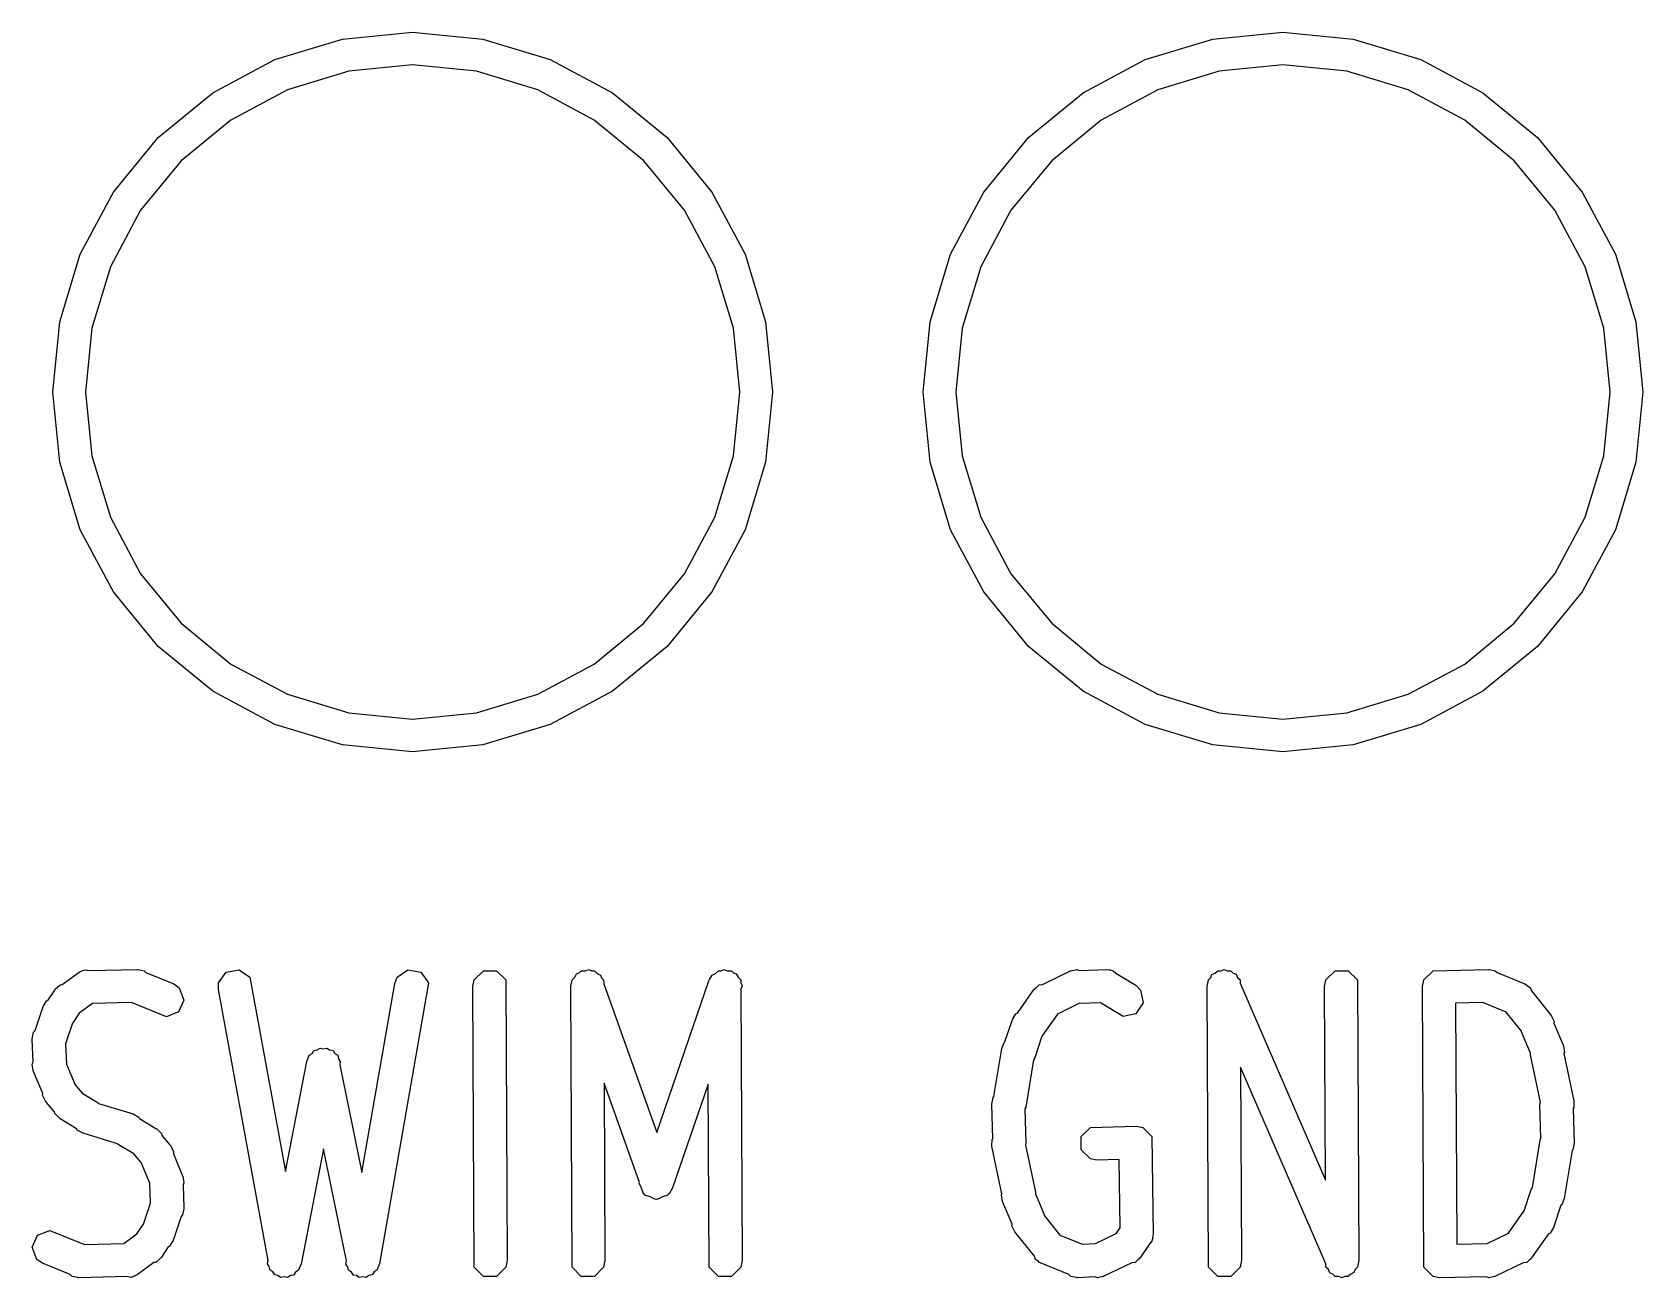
# Model space of a CAD drawing. Extents: x 124 to 187.4, y -113.2 to -74.
# Drawn here: x 152.028 to 156.727, y -112.555 to -108.92 of the extents above; entities that cross this region are included whole.
import ezdxf

# ---------------------------------------------------------------- set-up
doc = ezdxf.new("R2010")
doc.units = 0
doc.layers.add('BLACK', color=7, linetype='CONTINUOUS')

msp = doc.modelspace()

# ---------------------------------------------------------------- linework, layer by layer
at = {"layer": 'BLACK', "linetype": 'CONTINUOUS'}
for p, q in [((152.735682, -108.999926), (152.932655, -108.940175)), ((152.932655, -108.940175), (153.1375, -108.92)), ((153.1375, -108.92), (153.342345, -108.940175)), ((153.342345, -108.940175), (153.539318, -108.999926)), ((155.275682, -108.999926), (155.472655, -108.940175)), ((155.472655, -108.940175), (155.6775, -108.92)), ((155.6775, -108.92), (155.882345, -108.940175)), ((155.882345, -108.940175), (156.079318, -108.999926)), ((152.554151, -109.096957), (152.735682, -108.999926)), ((152.951267, -109.033745), (152.772192, -109.088067)), ((153.1375, -109.015403), (152.951267, -109.033745)), ((153.323733, -109.033745), (153.1375, -109.015403)), ((153.502808, -109.088067), (153.323733, -109.033745)), ((153.539318, -108.999926), (153.720849, -109.096957)), ((155.094151, -109.096957), (155.275682, -108.999926)), ((155.491267, -109.033745), (155.312192, -109.088067)), ((155.6775, -109.015403), (155.491267, -109.033745)), ((155.863733, -109.033745), (155.6775, -109.015403)), ((156.042808, -109.088067), (155.863733, -109.033745)), ((156.079318, -108.999926), (156.260849, -109.096957)), ((152.395038, -109.227538), (152.554151, -109.096957)), ((152.772192, -109.088067), (152.607154, -109.176282)), ((153.667846, -109.176282), (153.502808, -109.088067)), ((153.720849, -109.096957), (153.879962, -109.227538)), ((154.935038, -109.227538), (155.094151, -109.096957)), ((155.312192, -109.088067), (155.147154, -109.176282)), ((156.207846, -109.176282), (156.042808, -109.088067)), ((156.260849, -109.096957), (156.419962, -109.227538)), ((152.607154, -109.176282), (152.462498, -109.294998)), ((153.812502, -109.294998), (153.667846, -109.176282)), ((155.147154, -109.176282), (155.002498, -109.294998)), ((156.352502, -109.294998), (156.207846, -109.176282)), ((152.264457, -109.386651), (152.395038, -109.227538)), ((153.879962, -109.227538), (154.010543, -109.386651)), ((154.804457, -109.386651), (154.935038, -109.227538)), ((156.419962, -109.227538), (156.550543, -109.386651)), ((152.462498, -109.294998), (152.343782, -109.439654)), ((153.931218, -109.439654), (153.812502, -109.294998)), ((155.002498, -109.294998), (154.883782, -109.439654)), ((156.471218, -109.439654), (156.352502, -109.294998)), ((152.167426, -109.568182), (152.264457, -109.386651)), ((154.010543, -109.386651), (154.107574, -109.568182)), ((154.707426, -109.568182), (154.804457, -109.386651)), ((156.550543, -109.386651), (156.647574, -109.568182)), ((152.343782, -109.439654), (152.255567, -109.604692)), ((154.019433, -109.604692), (153.931218, -109.439654)), ((154.883782, -109.439654), (154.795567, -109.604692)), ((156.559433, -109.604692), (156.471218, -109.439654)), ((152.107675, -109.765155), (152.167426, -109.568182)), ((154.107574, -109.568182), (154.167325, -109.765155)), ((154.647675, -109.765155), (154.707426, -109.568182)), ((156.647574, -109.568182), (156.707325, -109.765155)), ((152.255567, -109.604692), (152.201245, -109.783767)), ((154.073755, -109.783767), (154.019433, -109.604692)), ((154.795567, -109.604692), (154.741245, -109.783767)), ((156.613755, -109.783767), (156.559433, -109.604692)), ((152.0875, -109.97), (152.107675, -109.765155)), ((152.201245, -109.783767), (152.182903, -109.97)), ((154.092097, -109.97), (154.073755, -109.783767)), ((154.167325, -109.765155), (154.1875, -109.97)), ((154.6275, -109.97), (154.647675, -109.765155)), ((154.741245, -109.783767), (154.722903, -109.97)), ((156.632097, -109.97), (156.613755, -109.783767)), ((156.707325, -109.765155), (156.7275, -109.97)), ((152.107675, -110.174845), (152.0875, -109.97)), ((152.182903, -109.97), (152.201245, -110.156233)), ((154.073755, -110.156233), (154.092097, -109.97)), ((154.1875, -109.97), (154.167325, -110.174845)), ((154.647675, -110.174845), (154.6275, -109.97)), ((154.722903, -109.97), (154.741245, -110.156233)), ((156.613755, -110.156233), (156.632097, -109.97)), ((156.7275, -109.97), (156.707325, -110.174845)), ((152.201245, -110.156233), (152.255567, -110.335308)), ((154.019433, -110.335308), (154.073755, -110.156233)), ((154.741245, -110.156233), (154.795567, -110.335308)), ((156.559433, -110.335308), (156.613755, -110.156233)), ((152.167426, -110.371818), (152.107675, -110.174845)), ((154.167325, -110.174845), (154.107574, -110.371818)), ((154.707426, -110.371818), (154.647675, -110.174845)), ((156.707325, -110.174845), (156.647574, -110.371818)), ((152.255567, -110.335308), (152.343782, -110.500346)), ((153.931218, -110.500346), (154.019433, -110.335308)), ((154.795567, -110.335308), (154.883782, -110.500346)), ((156.471218, -110.500346), (156.559433, -110.335308)), ((152.264457, -110.553349), (152.167426, -110.371818)), ((154.107574, -110.371818), (154.010543, -110.553349)), ((154.804457, -110.553349), (154.707426, -110.371818)), ((156.647574, -110.371818), (156.550543, -110.553349)), ((152.343782, -110.500346), (152.462498, -110.645002)), ((153.812502, -110.645002), (153.931218, -110.500346)), ((154.883782, -110.500346), (155.002498, -110.645002)), ((156.352502, -110.645002), (156.471218, -110.500346)), ((152.395038, -110.712462), (152.264457, -110.553349)), ((154.010543, -110.553349), (153.879962, -110.712462)), ((154.935038, -110.712462), (154.804457, -110.553349)), ((156.550543, -110.553349), (156.419962, -110.712462)), ((152.462498, -110.645002), (152.607154, -110.763718)), ((153.667846, -110.763718), (153.812502, -110.645002)), ((155.002498, -110.645002), (155.147154, -110.763718)), ((156.207846, -110.763718), (156.352502, -110.645002)), ((152.554151, -110.843043), (152.395038, -110.712462)), ((153.879962, -110.712462), (153.720849, -110.843043)), ((155.094151, -110.843043), (154.935038, -110.712462)), ((156.419962, -110.712462), (156.260849, -110.843043)), ((152.607154, -110.763718), (152.772192, -110.851933)), ((153.502808, -110.851933), (153.667846, -110.763718)), ((155.147154, -110.763718), (155.312192, -110.851933)), ((156.042808, -110.851933), (156.207846, -110.763718)), ((152.735682, -110.940074), (152.554151, -110.843043)), ((152.772192, -110.851933), (152.951267, -110.906255)), ((153.323733, -110.906255), (153.502808, -110.851933)), ((153.720849, -110.843043), (153.539318, -110.940074)), ((155.275682, -110.940074), (155.094151, -110.843043)), ((155.312192, -110.851933), (155.491267, -110.906255)), ((155.863733, -110.906255), (156.042808, -110.851933)), ((156.260849, -110.843043), (156.079318, -110.940074)), ((152.951267, -110.906255), (153.1375, -110.924597)), ((153.1375, -110.924597), (153.323733, -110.906255)), ((155.491267, -110.906255), (155.6775, -110.924597)), ((155.6775, -110.924597), (155.863733, -110.906255)), ((152.932655, -110.999825), (152.735682, -110.940074)), ((153.539318, -110.940074), (153.342345, -110.999825)), ((155.472655, -110.999825), (155.275682, -110.940074)), ((156.079318, -110.940074), (155.882345, -110.999825)), ((153.1375, -111.02), (152.932655, -110.999825)), ((153.342345, -110.999825), (153.1375, -111.02)), ((155.6775, -111.02), (155.472655, -110.999825)), ((155.882345, -110.999825), (155.6775, -111.02)), ((152.115038, -111.699127), (152.164051, -111.663292)), ((152.164051, -111.663292), (152.170881, -111.660471)), ((152.170881, -111.660471), (152.172652, -111.658701)), ((152.172652, -111.658701), (152.17532, -111.658638)), ((152.17532, -111.658638), (152.182083, -111.655846)), ((152.182083, -111.655846), (152.193865, -111.658202)), ((152.193865, -111.658202), (152.334643, -111.654895)), ((152.334643, -111.654895), (152.335511, -111.655067)), ((152.335511, -111.655067), (152.335919, -111.654911)), ((152.335919, -111.654911), (152.337074, -111.655378)), ((152.337074, -111.655378), (152.353777, -111.658701)), ((152.353777, -111.658701), (152.359549, -111.664473)), ((152.359549, -111.664473), (152.440664, -111.697299)), ((152.57152, -111.694179), (152.593401, -111.662784)), ((152.593401, -111.662784), (152.631074, -111.656057)), ((152.631074, -111.656057), (152.662469, -111.677938)), ((153.092533, -111.677939), (153.123928, -111.656057)), ((153.123928, -111.656057), (153.161601, -111.662784)), ((153.161601, -111.662784), (153.183482, -111.69418)), ((153.317021, -111.685761), (153.344081, -111.658701)), ((153.344081, -111.658701), (153.382349, -111.658701)), ((153.382349, -111.658701), (153.409409, -111.685761)), ((153.610713, -111.677782), (153.615609, -111.667615)), ((153.615609, -111.667615), (153.623719, -111.664776)), ((153.623719, -111.664776), (153.629795, -111.658701)), ((153.629795, -111.658701), (153.641078, -111.658701)), ((153.641078, -111.658701), (153.651729, -111.654973)), ((153.651729, -111.654973), (153.659472, -111.658701)), ((153.659472, -111.658701), (153.668063, -111.658701)), ((153.668063, -111.658701), (153.676041, -111.666679)), ((153.676041, -111.666679), (153.686209, -111.671575)), ((153.686209, -111.671575), (153.689134, -111.679772)), ((154.004063, -111.684432), (154.011649, -111.671575)), ((154.011649, -111.671575), (154.021816, -111.666679)), ((154.021816, -111.666679), (154.029795, -111.658701)), ((154.029795, -111.658701), (154.038388, -111.658701)), ((154.038388, -111.658701), (154.046129, -111.654974)), ((154.046129, -111.654974), (154.056778, -111.658701)), ((154.056778, -111.658701), (154.068063, -111.658701)), ((154.068063, -111.658701), (154.074139, -111.664777)), ((154.074139, -111.664777), (154.082249, -111.667616)), ((154.082249, -111.667616), (154.087143, -111.677781)), ((154.9761, -111.698567), (155.057193, -111.659205)), ((155.057193, -111.659205), (155.058056, -111.65901)), ((155.058056, -111.65901), (155.058366, -111.658701)), ((155.058366, -111.658701), (155.05963, -111.658655)), ((155.05963, -111.658655), (155.076224, -111.654911)), ((155.076224, -111.654911), (155.083687, -111.657781)), ((155.083687, -111.657781), (155.163215, -111.654895)), ((155.163215, -111.654895), (155.170464, -111.656336)), ((155.170464, -111.656336), (155.172919, -111.655846)), ((155.172919, -111.655846), (155.175325, -111.657303)), ((155.175325, -111.657303), (155.182349, -111.658701)), ((155.182349, -111.658701), (155.189599, -111.665951)), ((155.189599, -111.665951), (155.248092, -111.701387)), ((155.466703, -111.678935), (155.470288, -111.669973)), ((155.470288, -111.669973), (155.479699, -111.665939)), ((155.479699, -111.665939), (155.486938, -111.658701)), ((155.486938, -111.658701), (155.49659, -111.658701)), ((155.49659, -111.658701), (155.505462, -111.654899)), ((155.505462, -111.654899), (155.514968, -111.658701)), ((155.514968, -111.658701), (155.525206, -111.658701)), ((155.525206, -111.658701), (155.532031, -111.665526)), ((155.532031, -111.665526), (155.540994, -111.669111)), ((155.540994, -111.669111), (155.545111, -111.678606)), ((155.802735, -111.685761), (155.829795, -111.658701)), ((155.829795, -111.658701), (155.868063, -111.658701)), ((155.868063, -111.658701), (155.895123, -111.685761)), ((156.088449, -111.685761), (156.115509, -111.658701)), ((156.115509, -111.658701), (156.2775, -111.654895)), ((156.2775, -111.654895), (156.278368, -111.655067)), ((156.278368, -111.655067), (156.278776, -111.654911)), ((156.278776, -111.654911), (156.279931, -111.655378)), ((156.279931, -111.655378), (156.296634, -111.658701)), ((156.296634, -111.658701), (156.302406, -111.664473)), ((156.302406, -111.664473), (156.383521, -111.697299)), ((152.073173, -111.745296), (152.093057, -111.715375)), ((152.093057, -111.715375), (152.093099, -111.715168)), ((152.093099, -111.715168), (152.093286, -111.71503)), ((152.093286, -111.71503), (152.094643, -111.71299)), ((152.094643, -111.71299), (152.109168, -111.699966)), ((152.109168, -111.699966), (152.115038, -111.699127)), ((152.440664, -111.697299), (152.456603, -111.708548)), ((152.456603, -111.708548), (152.47034, -111.744266)), ((152.571137, -111.713685), (152.57152, -111.694179)), ((152.716104, -112.504576), (152.571137, -111.713685)), ((152.662469, -111.677938), (152.766363, -112.244748)), ((152.989609, -112.247219), (153.085423, -111.696106)), ((153.183482, -111.69418), (153.041007, -112.513685)), ((153.085423, -111.696106), (153.092533, -111.677939)), ((153.313215, -111.704895), (153.317021, -111.685761)), ((153.317021, -112.524029), (153.313215, -111.704895)), ((153.409409, -111.685761), (153.413215, -112.504895)), ((153.598929, -111.704895), (153.599205, -111.703502)), ((153.602735, -112.524029), (153.598929, -111.704895)), ((153.599007, -111.702095), (153.599823, -111.7004)), ((153.599205, -111.703502), (153.599007, -111.702095)), ((153.599823, -111.7004), (153.602735, -111.685761)), ((153.602735, -111.685761), (153.610713, -111.677782)), ((153.689134, -111.679772), (153.695123, -111.685761)), ((153.695123, -111.685761), (153.695173, -111.696696)), ((153.695173, -111.696696), (153.849995, -112.130545)), ((153.849995, -112.130545), (154.001736, -111.688378)), ((154.001736, -111.688378), (154.002457, -111.687154)), ((154.002457, -111.687154), (154.002735, -111.685761)), ((154.002735, -111.685761), (154.004063, -111.684432)), ((154.087143, -111.677781), (154.095123, -111.685761)), ((154.095123, -111.685761), (154.095163, -111.694438)), ((154.095163, -111.694438), (154.09885, -111.702096)), ((154.09885, -111.702096), (154.095247, -111.712593)), ((154.095247, -111.712593), (154.098929, -112.504895)), ((154.902933, -111.782851), (154.951786, -111.71299)), ((154.951786, -111.71299), (154.954908, -111.71019)), ((154.954908, -111.71019), (154.95554, -111.708548)), ((154.95554, -111.708548), (154.958157, -111.707277)), ((154.958157, -111.707277), (154.966312, -111.699966)), ((154.966312, -111.699966), (154.9761, -111.698567)), ((155.248092, -111.701387), (155.261901, -111.715168)), ((155.261901, -111.715168), (155.269406, -111.752693)), ((155.456072, -111.704895), (155.459878, -111.685761)), ((155.459878, -112.524029), (155.456072, -111.704895)), ((155.459878, -111.685761), (155.466703, -111.678935)), ((155.545111, -111.678606), (155.552266, -111.685761)), ((155.552266, -111.685761), (155.552309, -111.695205)), ((155.552309, -111.695205), (155.801554, -112.269973)), ((155.798929, -111.704895), (155.802735, -111.685761)), ((155.801554, -112.269973), (155.798929, -111.704895)), ((155.895123, -111.685761), (155.898929, -112.504895)), ((156.084643, -111.704895), (156.088449, -111.685761)), ((156.088449, -112.524029), (156.084643, -111.704895)), ((156.383521, -111.697299), (156.386947, -111.699717)), ((156.386947, -111.699717), (156.388689, -111.699966)), ((156.388689, -111.699966), (156.390507, -111.702229)), ((156.390507, -111.702229), (156.39946, -111.708548)), ((156.39946, -111.708548), (156.40302, -111.717806)), ((156.40302, -111.717806), (156.460357, -111.78918)), ((152.03602, -111.833427), (152.059256, -111.763529)), ((152.059256, -111.763529), (152.069538, -111.746949)), ((152.069538, -111.746949), (152.073173, -111.745296)), ((152.203368, -111.754622), (152.164906, -111.782744)), ((152.317675, -111.751937), (152.203368, -111.754622)), ((152.419081, -111.792974), (152.317675, -111.751937)), ((152.47034, -111.744266), (152.454798, -111.779236)), ((155.082034, -111.75473), (155.019443, -111.785112)), ((155.14528, -111.752434), (155.082034, -111.75473)), ((155.210653, -111.792039), (155.14528, -111.752434)), ((155.269406, -111.752693), (155.248179, -111.784534)), ((156.260532, -111.751937), (156.181153, -111.753802)), ((156.181153, -111.753802), (156.18442, -112.457081)), ((156.328348, -111.77938), (156.260532, -111.751937)), ((152.145266, -111.811807), (152.125068, -111.872568)), ((152.146072, -111.811085), (152.145266, -111.811807)), ((152.164906, -111.782744), (152.146072, -111.811085)), ((152.454798, -111.779236), (152.419081, -111.792974)), ((154.866202, -111.866678), (154.887826, -111.801624)), ((154.887826, -111.801624), (154.898108, -111.785045)), ((154.898108, -111.785045), (154.902933, -111.782851)), ((155.019443, -111.785112), (154.974643, -111.84918)), ((155.248179, -111.784534), (155.210653, -111.792039)), ((156.373313, -111.835354), (156.328348, -111.77938)), ((156.460357, -111.78918), (156.468793, -111.806771)), ((156.468793, -111.806771), (156.46808, -111.811759)), ((156.46808, -111.811759), (156.495745, -111.877815)), ((152.0275, -111.857276), (152.031306, -111.838142)), ((152.027563, -111.858868), (152.0275, -111.857276)), ((152.027529, -111.858972), (152.027563, -111.858868)), ((152.027571, -111.859065), (152.027529, -111.858972)), ((152.030236, -111.925813), (152.027571, -111.859065)), ((152.031306, -111.838142), (152.03602, -111.833427)), ((154.973838, -111.849901), (154.952889, -111.912927)), ((154.974643, -111.84918), (154.973838, -111.849901)), ((156.37354, -111.836736), (156.373313, -111.835354)), ((156.399839, -111.899532), (156.37354, -111.836736)), ((152.125068, -111.872568), (152.127412, -111.931273)), ((152.828472, -111.92366), (152.835957, -111.905644)), ((152.835957, -111.905644), (152.84419, -111.900154)), ((152.84419, -111.900154), (152.849679, -111.891922)), ((152.849679, -111.891922), (152.859479, -111.889961)), ((152.859479, -111.889961), (152.867798, -111.884416)), ((152.867798, -111.884416), (152.877503, -111.886357)), ((152.877503, -111.886357), (152.887204, -111.884417)), ((152.887204, -111.884417), (152.895518, -111.88996)), ((152.895518, -111.88996), (152.905323, -111.891921)), ((152.905323, -111.891921), (152.910813, -111.900156)), ((152.910813, -111.900156), (152.919045, -111.905644)), ((152.919045, -111.905644), (152.921098, -111.915584)), ((154.833844, -112.026079), (154.856929, -111.886156)), ((154.856929, -111.886156), (154.864196, -111.868051)), ((154.864196, -111.868051), (154.866202, -111.866678)), ((156.399784, -111.904586), (156.399839, -111.899532)), ((156.428657, -112.041933), (156.399784, -111.904586)), ((156.495745, -111.877815), (156.498899, -111.897067)), ((156.498899, -111.897067), (156.497535, -111.900067)), ((156.497535, -111.900067), (156.526644, -112.038538)), ((152.027529, -111.93177), (152.030236, -111.925813)), ((152.030684, -111.951022), (152.027529, -111.93177)), ((152.031301, -111.952497), (152.030684, -111.951022)), ((152.031306, -111.9526), (152.031301, -111.952497)), ((152.031372, -111.952666), (152.031306, -111.9526)), ((152.058348, -112.017076), (152.031372, -111.952666)), ((152.127412, -111.931273), (152.152761, -111.991796)), ((152.766363, -112.244748), (152.828472, -111.92366)), ((152.921098, -111.915584), (152.926551, -111.923763)), ((152.926551, -111.923763), (152.924731, -111.933169)), ((152.924731, -111.933169), (152.989609, -112.247219)), ((154.949506, -111.91838), (154.926644, -112.056967)), ((154.952889, -111.912927), (154.949506, -111.91838)), ((155.802691, -112.514584), (155.553446, -111.939816)), ((155.553446, -111.939816), (155.556072, -112.504895)), ((152.152761, -111.991796), (152.173445, -112.016331)), ((153.799865, -112.276622), (153.696522, -111.987029)), ((153.696522, -111.987029), (153.698929, -112.504895)), ((154.00025, -111.989411), (153.896122, -112.292841)), ((154.002735, -112.524029), (154.00025, -111.989411)), ((152.057636, -112.022066), (152.058348, -112.017076)), ((152.066072, -112.039657), (152.057636, -112.022066)), ((152.069517, -112.043743), (152.066072, -112.039657)), ((152.069538, -112.043793), (152.069517, -112.043743)), ((152.069571, -112.043808), (152.069538, -112.043793)), ((152.092087, -112.070515), (152.069571, -112.043808)), ((152.173445, -112.016331), (152.219521, -112.044244)), ((152.219521, -112.044244), (152.221271, -112.045991)), ((152.221271, -112.045991), (152.321883, -112.076508)), ((154.8275, -112.047752), (154.831306, -112.028618)), ((154.83039, -112.149085), (154.8275, -112.047752)), ((154.831306, -112.028618), (154.833844, -112.026079)), ((156.4275, -112.047752), (156.428657, -112.041933)), ((156.430355, -112.147844), (156.4275, -112.047752)), ((156.526644, -112.038538), (156.526429, -112.058046)), ((152.093099, -112.075574), (152.092087, -112.070515)), ((152.106908, -112.089355), (152.093099, -112.075574)), ((152.109078, -112.090669), (152.106908, -112.089355)), ((152.109168, -112.090776), (152.109078, -112.090669)), ((152.10928, -112.090792), (152.109168, -112.090776)), ((152.157095, -112.119758), (152.10928, -112.090792)), ((152.321883, -112.076508), (152.338832, -112.086169)), ((152.338832, -112.086169), (152.340762, -112.09003)), ((152.340762, -112.09003), (152.388579, -112.118999)), ((154.926644, -112.056967), (154.924644, -112.061947)), ((154.924644, -112.061947), (154.9275, -112.162038)), ((156.526429, -112.058046), (156.524609, -112.060705)), ((156.524609, -112.060705), (156.5275, -112.162038)), ((152.159026, -112.12362), (152.157095, -112.119758)), ((152.175975, -112.133281), (152.159026, -112.12362)), ((152.276587, -112.163797), (152.175975, -112.133281)), ((152.388579, -112.118999), (152.38869, -112.119015)), ((152.38869, -112.119015), (152.388778, -112.119119)), ((152.388778, -112.119119), (152.390951, -112.120436)), ((152.390951, -112.120436), (152.40476, -112.134216)), ((152.40476, -112.134216), (152.405772, -112.139276)), ((152.405772, -112.139276), (152.428287, -112.165983)), ((155.088449, -112.142904), (155.115509, -112.115844)), ((155.115509, -112.115844), (155.248929, -112.112038)), ((155.248929, -112.112038), (155.268063, -112.115844)), ((155.268063, -112.115844), (155.295123, -112.142904)), ((152.278337, -112.165544), (152.276587, -112.163797)), ((152.324411, -112.193457), (152.278337, -112.165544)), ((152.428287, -112.165983), (152.42832, -112.165998)), ((152.42832, -112.165998), (152.428339, -112.166045)), ((152.428339, -112.166045), (152.431786, -112.170133)), ((152.431786, -112.170133), (152.440222, -112.187724)), ((152.440222, -112.187724), (152.439509, -112.192713)), ((152.877174, -112.179025), (152.812244, -112.514701)), ((152.944665, -112.505729), (152.877174, -112.179025)), ((154.828356, -112.171253), (154.828571, -112.151745)), ((154.857465, -112.309721), (154.828356, -112.171253)), ((154.828571, -112.151745), (154.83039, -112.149085)), ((154.9275, -112.162038), (154.926342, -112.167855)), ((154.926342, -112.167855), (154.955216, -112.305205)), ((155.088449, -112.181172), (155.088449, -112.142904)), ((155.115509, -112.208232), (155.088449, -112.181172)), ((155.295123, -112.142904), (155.298929, -112.428704)), ((156.405492, -112.291411), (156.428357, -112.152823)), ((156.428357, -112.152823), (156.430355, -112.147844)), ((156.521155, -112.18371), (156.498072, -112.323634)), ((156.523694, -112.181172), (156.521155, -112.18371)), ((156.5275, -112.162038), (156.523694, -112.181172)), ((152.345096, -112.217992), (152.324411, -112.193457)), ((152.370444, -112.278515), (152.345096, -112.217992)), ((152.439509, -112.192713), (152.466485, -112.257123)), ((155.134643, -112.212038), (155.115509, -112.208232)), ((155.19957, -112.210185), (155.134643, -112.212038)), ((155.202215, -112.408806), (155.19957, -112.210185)), ((152.372788, -112.337221), (152.370444, -112.278515)), ((152.466485, -112.257123), (152.466551, -112.257189)), ((152.466551, -112.257189), (152.466554, -112.257289)), ((152.466554, -112.257289), (152.467174, -112.258767)), ((152.467174, -112.258767), (152.470328, -112.278019)), ((152.470328, -112.278019), (152.46762, -112.283975)), ((153.799007, -112.279123), (153.799865, -112.276622)), ((153.80577, -112.293169), (153.799007, -112.279123)), ((152.46762, -112.283975), (152.470285, -112.350724)), ((153.811649, -112.309643), (153.80577, -112.293169)), ((153.814321, -112.310929), (153.811649, -112.309643)), ((153.815609, -112.313603), (153.814321, -112.310929)), ((153.831227, -112.319069), (153.815609, -112.313603)), ((153.846129, -112.326244), (153.831227, -112.319069)), ((153.848927, -112.325264), (153.846129, -112.326244)), ((153.851729, -112.326245), (153.848927, -112.325264)), ((153.866641, -112.319064), (153.851729, -112.326245)), ((153.882249, -112.313602), (153.866641, -112.319064)), ((153.883535, -112.31093), (153.882249, -112.313602)), ((153.886209, -112.309643), (153.883535, -112.31093)), ((153.896122, -112.292841), (153.886209, -112.309643)), ((154.856101, -112.312723), (154.857465, -112.309721)), ((154.859255, -112.331975), (154.856101, -112.312723)), ((154.955216, -112.305205), (154.95516, -112.310259)), ((154.95516, -112.310259), (154.98146, -112.373053)), ((156.381162, -112.359887), (156.402112, -112.296863)), ((156.402112, -112.296863), (156.405492, -112.291411)), ((156.498072, -112.323634), (156.490805, -112.341738)), ((152.352591, -112.397982), (152.372788, -112.337221)), ((152.461837, -112.376361), (152.438603, -112.44626)), ((152.466551, -112.371648), (152.461837, -112.376361)), ((152.470357, -112.352514), (152.466551, -112.371648)), ((152.470285, -112.350724), (152.470328, -112.350818)), ((152.470328, -112.350818), (152.470293, -112.350921)), ((152.470293, -112.350921), (152.470357, -112.352514)), ((154.886919, -112.398028), (154.859255, -112.331975)), ((154.98146, -112.373053), (154.981686, -112.374433)), ((154.981686, -112.374433), (155.026652, -112.430409)), ((156.335554, -112.424678), (156.380357, -112.360609)), ((156.380357, -112.360609), (156.381162, -112.359887)), ((156.488797, -112.343111), (156.467174, -112.408165)), ((156.490805, -112.341738), (156.488797, -112.343111)), ((152.043058, -112.430554), (152.078776, -112.416816)), ((152.078776, -112.416816), (152.180182, -112.457852)), ((152.332951, -112.427045), (152.351785, -112.398705)), ((152.351785, -112.398705), (152.352591, -112.397982)), ((154.886207, -112.403018), (154.886919, -112.398028)), ((154.894643, -112.420609), (154.886207, -112.403018)), ((154.951978, -112.491982), (154.894643, -112.420609)), ((155.191175, -112.425417), (155.202215, -112.408806)), ((156.467174, -112.408165), (156.456891, -112.424744)), ((152.027516, -112.465524), (152.043058, -112.430554)), ((152.041254, -112.501242), (152.027516, -112.465524)), ((152.180182, -112.457852), (152.294489, -112.455167)), ((152.294489, -112.455167), (152.332951, -112.427045)), ((152.424686, -112.46449), (152.4048, -112.494414)), ((152.42832, -112.462839), (152.424686, -112.46449)), ((152.438603, -112.44626), (152.42832, -112.462839)), ((155.026652, -112.430409), (155.092371, -112.457004)), ((155.092371, -112.457004), (155.129967, -112.455128)), ((155.129967, -112.455128), (155.191175, -112.425417)), ((155.288483, -112.454477), (155.260357, -112.4968)), ((155.295123, -112.447838), (155.288483, -112.454477)), ((155.296074, -112.443055), (155.295123, -112.447838)), ((155.297365, -112.441113), (155.296074, -112.443055)), ((155.298929, -112.428704), (155.296987, -112.438467)), ((155.296987, -112.438467), (155.297365, -112.441113)), ((156.18442, -112.457081), (156.273092, -112.454998)), ((156.273092, -112.454998), (156.335554, -112.424678)), ((156.452067, -112.426936), (156.403214, -112.4968)), ((156.456891, -112.424744), (156.452067, -112.426936)), ((152.057193, -112.512491), (152.041254, -112.501242)), ((152.138308, -112.545316), (152.057193, -112.512491)), ((152.382821, -112.510661), (152.333807, -112.546498)), ((152.388691, -112.509823), (152.382821, -112.510661)), ((152.403216, -112.496799), (152.388691, -112.509823)), ((152.404571, -112.494758), (152.403216, -112.496799)), ((152.404759, -112.494622), (152.404571, -112.494758)), ((152.4048, -112.494414), (152.404759, -112.494622)), ((152.714166, -112.514598), (152.716104, -112.504576)), ((152.719373, -112.522408), (152.714166, -112.514598)), ((152.811589, -112.516275), (152.804759, -112.532717)), ((152.812053, -112.515611), (152.811589, -112.516275)), ((152.812062, -112.515138), (152.812053, -112.515611)), ((152.812244, -112.514701), (152.812062, -112.515138)), ((152.942948, -112.515611), (152.944665, -112.505729)), ((152.948291, -112.523277), (152.942948, -112.515611)), ((153.040386, -112.515271), (153.033897, -112.531852)), ((153.040835, -112.514598), (153.040386, -112.515271)), ((153.041007, -112.513685), (153.040834, -112.514125)), ((153.040834, -112.514125), (153.040835, -112.514598)), ((153.413215, -112.504895), (153.409409, -112.524029)), ((153.698929, -112.504895), (153.695123, -112.524029)), ((154.098929, -112.504895), (154.095123, -112.524029)), ((154.95554, -112.501242), (154.951978, -112.491982)), ((154.964492, -112.50756), (154.95554, -112.501242)), ((154.966311, -112.509824), (154.964492, -112.50756)), ((154.968052, -112.510072), (154.966311, -112.509824)), ((154.971479, -112.512491), (154.968052, -112.510072)), ((155.052593, -112.545316), (154.971479, -112.512491)), ((155.236042, -112.511222), (155.15495, -112.550586)), ((155.245832, -112.509824), (155.236042, -112.511222)), ((155.253986, -112.502511), (155.245832, -112.509824)), ((155.256603, -112.501242), (155.253986, -112.502511)), ((155.257234, -112.499599), (155.256603, -112.501242)), ((155.260357, -112.4968), (155.257234, -112.499599)), ((155.556072, -112.504895), (155.552266, -112.524029)), ((155.802735, -112.524029), (155.802691, -112.514584)), ((155.898929, -112.504895), (155.895123, -112.524029)), ((156.378899, -112.511222), (156.297807, -112.550586)), ((156.388689, -112.509824), (156.378899, -112.511222)), ((156.396843, -112.502511), (156.388689, -112.509824)), ((156.39946, -112.501242), (156.396843, -112.502511)), ((156.400091, -112.499599), (156.39946, -112.501242)), ((156.403214, -112.4968), (156.400091, -112.499599)), ((152.144081, -112.551089), (152.138308, -112.545316)), ((152.160783, -112.554411), (152.144081, -112.551089)), ((152.161939, -112.554879), (152.160783, -112.554411)), ((152.162346, -112.554722), (152.161939, -112.554879)), ((152.163215, -112.554895), (152.162346, -112.554722)), ((152.303992, -112.551587), (152.163215, -112.554895)), ((152.315775, -112.553944), (152.303992, -112.551587)), ((152.322537, -112.551151), (152.315775, -112.553944)), ((152.325206, -112.551089), (152.322537, -112.551151)), ((152.326976, -112.549318), (152.325206, -112.551089)), ((152.333807, -112.546498), (152.326976, -112.549318)), ((152.721104, -112.531852), (152.719373, -112.522408)), ((152.729629, -112.537794), (152.721104, -112.531852)), ((152.735393, -112.546439), (152.729629, -112.537794)), ((152.744705, -112.548301), (152.735393, -112.546439)), ((152.752499, -112.553733), (152.744705, -112.548301)), ((152.762729, -112.551906), (152.752499, -112.553733)), ((152.772918, -112.553944), (152.762729, -112.551906)), ((152.78082, -112.548675), (152.772918, -112.553944)), ((152.790172, -112.547006), (152.78082, -112.548675)), ((152.796114, -112.53848), (152.790172, -112.547006)), ((152.804759, -112.532717), (152.796114, -112.53848)), ((152.950241, -112.532716), (152.948291, -112.523277)), ((152.958886, -112.538479), (152.950241, -112.532716)), ((152.964829, -112.547006), (152.958886, -112.538479)), ((152.97418, -112.548675), (152.964829, -112.547006)), ((152.982083, -112.553944), (152.97418, -112.548675)), ((152.992271, -112.551906), (152.982083, -112.553944)), ((153.002502, -112.553733), (152.992271, -112.551906)), ((153.010295, -112.548301), (153.002502, -112.553733)), ((153.019608, -112.546439), (153.010295, -112.548301)), ((153.025371, -112.537794), (153.019608, -112.546439)), ((153.033897, -112.531852), (153.025371, -112.537794)), ((153.344081, -112.551089), (153.317021, -112.524029)), ((153.382349, -112.551089), (153.344081, -112.551089)), ((153.409409, -112.524029), (153.382349, -112.551089)), ((153.629795, -112.551089), (153.602735, -112.524029)), ((153.668063, -112.551089), (153.629795, -112.551089)), ((153.695123, -112.524029), (153.668063, -112.551089)), ((154.029795, -112.551089), (154.002735, -112.524029)), ((154.068063, -112.551089), (154.029795, -112.551089)), ((154.095123, -112.524029), (154.068063, -112.551089)), ((155.058366, -112.551089), (155.052593, -112.545316)), ((155.075068, -112.554411), (155.058366, -112.551089)), ((155.076224, -112.554879), (155.075068, -112.554411)), ((155.076631, -112.554722), (155.076224, -112.554879)), ((155.0775, -112.554895), (155.076631, -112.554722)), ((155.129247, -112.552312), (155.0775, -112.554895)), ((155.135919, -112.554879), (155.129247, -112.552312)), ((155.15242, -112.551156), (155.135919, -112.554879)), ((155.153777, -112.551089), (155.15242, -112.551156)), ((155.154084, -112.550781), (155.153777, -112.551089)), ((155.15495, -112.550586), (155.154084, -112.550781)), ((155.486938, -112.551089), (155.459878, -112.524029)), ((155.525206, -112.551089), (155.486938, -112.551089)), ((155.552266, -112.524029), (155.525206, -112.551089)), ((155.809889, -112.531183), (155.802735, -112.524029)), ((155.814007, -112.540679), (155.809889, -112.531183)), ((155.822969, -112.544263), (155.814007, -112.540679)), ((155.829795, -112.551089), (155.822969, -112.544263)), ((155.840033, -112.551089), (155.829795, -112.551089)), ((155.849539, -112.554891), (155.840033, -112.551089)), ((155.858411, -112.551089), (155.849539, -112.554891)), ((155.868063, -112.551089), (155.858411, -112.551089)), ((155.875301, -112.54385), (155.868063, -112.551089)), ((155.884713, -112.539817), (155.875301, -112.54385)), ((155.888297, -112.530854), (155.884713, -112.539817)), ((155.895123, -112.524029), (155.888297, -112.530854)), ((156.115509, -112.551089), (156.088449, -112.524029)), ((156.134643, -112.554895), (156.115509, -112.551089)), ((156.270517, -112.551702), (156.134643, -112.554895)), ((156.278776, -112.554879), (156.270517, -112.551702)), ((156.295454, -112.551116), (156.278776, -112.554879)), ((156.296634, -112.551089), (156.295454, -112.551116)), ((156.296941, -112.550781), (156.296634, -112.551089)), ((156.297807, -112.550586), (156.296941, -112.550781))]:
    msp.add_line(p, q, dxfattribs=at)

doc.saveas('drawing.dxf')
